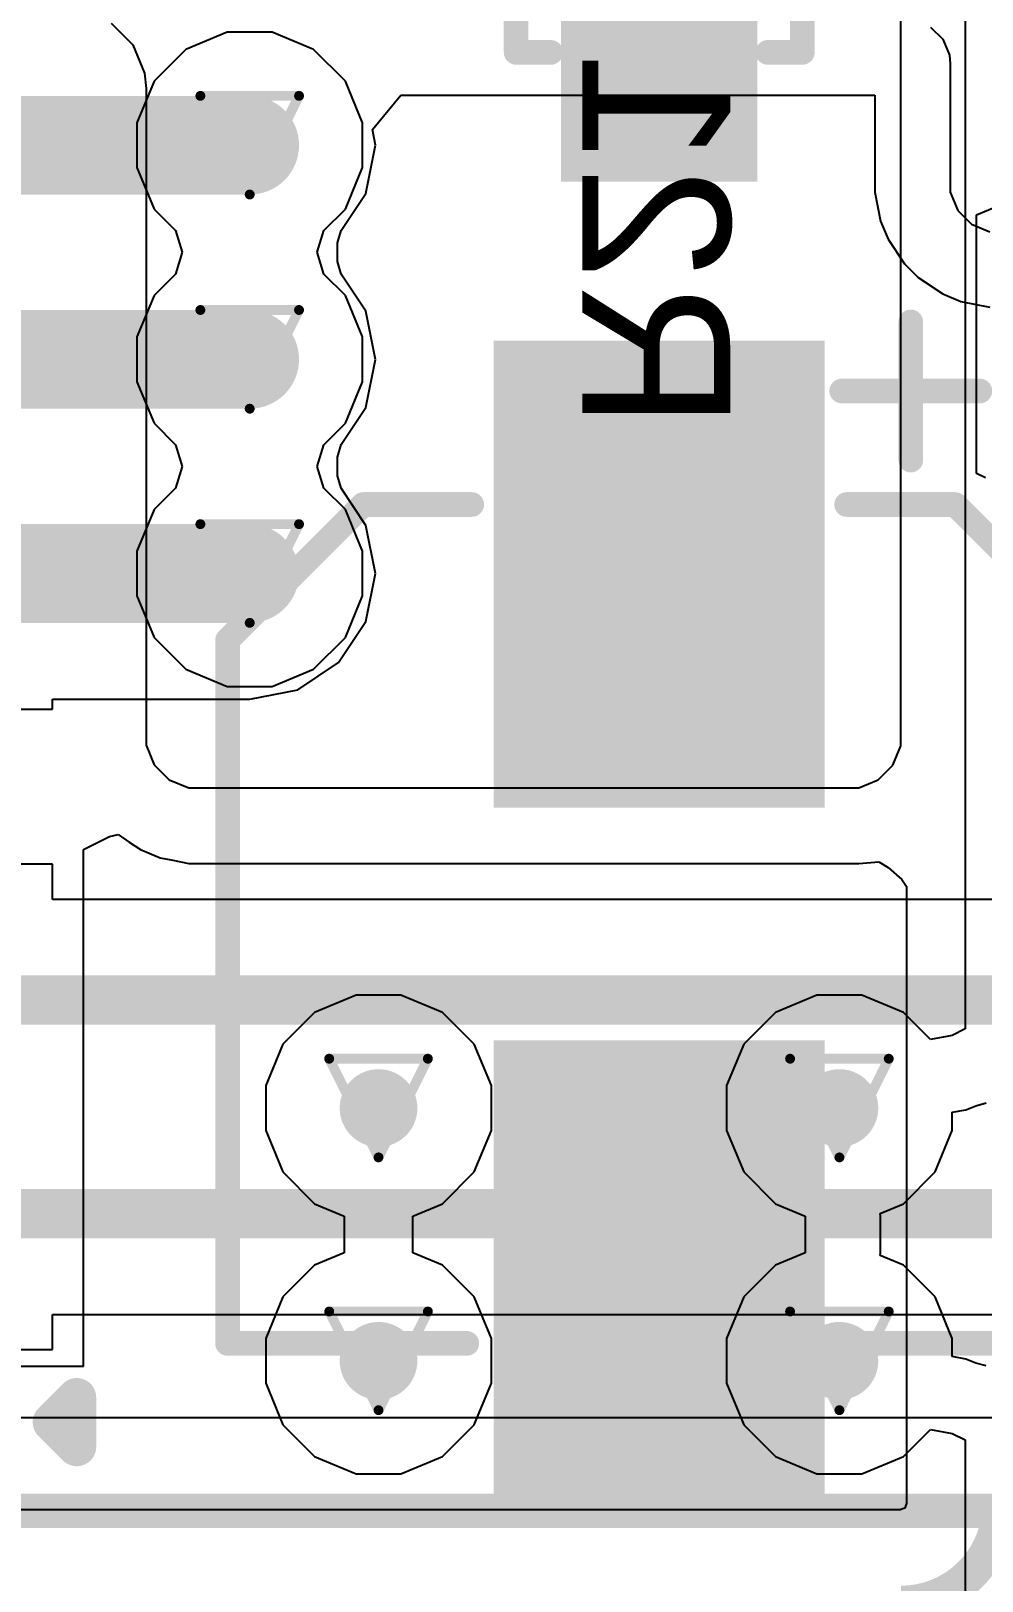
# Model space of a CAD drawing. Header units: inches. Extents: x -5 to 234, y -4 to 104.
# Drawn here: x 20.41 to 25.31, y 18.73 to 26.71 of the extents above; entities that cross this region are included whole.
import ezdxf

# ---------------------------------------------------------------- set-up
doc = ezdxf.new("R2010")
doc.units = ezdxf.units.IN
for name, color, linetype in [('Bottom Layer', 5, 'Continuous'), ('Bottom Overlay', 54, 'Continuous'), ('Drill Drawing', 1, 'Continuous'), ('GND', 16, 'Continuous'), ('POWER', 76, 'Continuous'), ('Top Layer', 1, 'Continuous'), ('Top Overlay', 2, 'Continuous'), ('Top Paste', 8, 'Continuous'), ('Top Solder', 216, 'Continuous'), ('Via Holes', 16, 'Continuous')]:
    doc.layers.add(name, color=color, linetype=linetype)
doc.styles.add('Arial', font='', dxfattribs={"height": 0.2})
doc.styles.get('Arial').set_extended_font_data('Arial')

# ---------------------------------------------------------------- blocks, each defined once
blk = doc.blocks.new('ATGM336H_6N_74_16')
at = {"layer": 'Top Overlay'}
for points in [[(5.969, -4.3688, 0.2, 0.2, 0), (6.096, -4.2418, 0.2, 0.2, 0)], [(6.096, -4.4958, 0.2, 0.2, 0), (6.096, -4.2418, 0.2, 0.2, 0)], [(5.969, -4.3688, 0.2, 0.2, 0), (6.096, -4.4958, 0.2, 0.2, 0)]]:
    blk.add_lwpolyline(points, format="xyseb", dxfattribs=at)
for points in [[(6.046, -4.2418, 0.1, 0.1, 1), (6.146, -4.2418, 0.1, 0.1, 1)], [(6.046, -4.2418, 0.1, 0.1, 1), (6.146, -4.2418, 0.1, 0.1, 1)], [(5.919, -4.3688, 0.1, 0.1, 1), (6.019, -4.3688, 0.1, 0.1, 1)], [(5.919, -4.3688, 0.1, 0.1, 1), (6.019, -4.3688, 0.1, 0.1, 1)], [(6.046, -4.4958, 0.1, 0.1, 1), (6.146, -4.4958, 0.1, 0.1, 1)], [(6.046, -4.4958, 0.1, 0.1, 1), (6.146, -4.4958, 0.1, 0.1, 1)]]:
    blk.add_lwpolyline(points, format="xyseb", close=True, dxfattribs=at)
blk = doc.blocks.new('SOD_323_110')
at = {"layer": 'Top Layer'}
for points in [[(-0.75, -0.45), (-1.55, -0.45), (-1.55, 0.45), (-0.75, 0.45)], [(1.55, -0.45), (0.75, -0.45), (0.75, 0.45), (1.55, 0.45)]]:
    blk.add_hatch(color=1, dxfattribs=at).paths.add_polyline_path(points)
at = {"layer": 'Top Overlay'}
for points in [[(-2.0068, 0.4826), (-0.9146, 0.4826), (-0.9146, 0.7874), (-2.0068, 0.7874)], [(-2.0068, -0.508), (-1.575, -0.508), (-1.575, 0.508), (-2.0068, 0.508)], [(-2.0068, -0.7874), (-0.9146, -0.7874), (-0.9146, -0.4826), (-2.0068, -0.4826)]]:
    blk.add_hatch(color=2, dxfattribs=at).paths.add_polyline_path(points)
at = {"layer": 'Top Paste'}
for points in [[(-0.75, -0.45), (-1.55, -0.45), (-1.55, 0.45), (-0.75, 0.45)], [(1.55, -0.45), (0.75, -0.45), (0.75, 0.45), (1.55, 0.45)]]:
    blk.add_hatch(color=8, dxfattribs=at).paths.add_polyline_path(points)
at = {"layer": 'Top Solder'}
for points in [[(-0.695, -0.505), (-1.605, -0.505), (-1.605, 0.505), (-0.695, 0.505)], [(1.605, -0.505), (0.695, -0.505), (0.695, 0.505), (1.605, 0.505)]]:
    blk.add_hatch(color=216, dxfattribs=at).paths.add_polyline_path(points)
at = {"layer": 'Top Overlay'}
for points in [[(0.9398, 0.7366, 0.127, 0.127, 0), (-0.9144, 0.7366, 0.127, 0.127, 0)], [(0.9398, 0.5588, 0.127, 0.127, 0), (0.9398, 0.7366, 0.127, 0.127, 0)], [(0.9398, -0.7366, 0.127, 0.127, 0), (0.9398, -0.5588, 0.127, 0.127, 0)], [(-0.9144, -0.7366, 0.127, 0.127, 0), (0.9398, -0.7366, 0.127, 0.127, 0)]]:
    blk.add_lwpolyline(points, format="xyseb", dxfattribs=at)
for points in [[(-0.9461, 0.7366, 0.0635, 0.0635, 1), (-0.8826, 0.7366, 0.0635, 0.0635, 1)], [(0.908, 0.7366, 0.0635, 0.0635, 1), (0.9715, 0.7366, 0.0635, 0.0635, 1)], [(0.908, 0.7366, 0.0635, 0.0635, 1), (0.9715, 0.7366, 0.0635, 0.0635, 1)], [(0.908, 0.5588, 0.0635, 0.0635, 1), (0.9715, 0.5588, 0.0635, 0.0635, 1)], [(0.908, -0.5588, 0.0635, 0.0635, 1), (0.9715, -0.5588, 0.0635, 0.0635, 1)], [(-0.9461, -0.7366, 0.0635, 0.0635, 1), (-0.8826, -0.7366, 0.0635, 0.0635, 1)], [(0.908, -0.7366, 0.0635, 0.0635, 1), (0.9715, -0.7366, 0.0635, 0.0635, 1)], [(0.908, -0.7366, 0.0635, 0.0635, 1), (0.9715, -0.7366, 0.0635, 0.0635, 1)]]:
    blk.add_lwpolyline(points, format="xyseb", close=True, dxfattribs=at)
blk = doc.blocks.new('RVT1E100M0405__130')
at = {"layer": 'Top Layer'}
for points in [[(-2.9, 0.75), (-0.7, 0.75), (-0.7, -0.75), (-2.9, -0.75)], [(0.7, 0.75), (2.9, 0.75), (2.9, -0.75), (0.7, -0.75)]]:
    blk.add_hatch(color=1, dxfattribs=at).paths.add_polyline_path(points)
at = {"layer": 'Top Paste'}
for points in [[(-2.9, 0.75), (-0.7, 0.75), (-0.7, -0.75), (-2.9, -0.75)], [(0.7, 0.75), (2.9, 0.75), (2.9, -0.75), (0.7, -0.75)]]:
    blk.add_hatch(color=8, dxfattribs=at).paths.add_polyline_path(points)
at = {"layer": 'Top Solder'}
for points in [[(-3.0016, 0.8516), (-0.5984, 0.8516), (-0.5984, -0.8516), (-3.0016, -0.8516)], [(0.5984, 0.8516), (3.0016, 0.8516), (3.0016, -0.8516), (0.5984, -0.8516)]]:
    blk.add_hatch(color=216, dxfattribs=at).paths.add_polyline_path(points)
at = {"layer": 'Top Overlay'}
for points in [[(-2.159, 1.524, 0.127, 0.127, 0), (-1.4605, 2.2225, 0.127, 0.127, 0)], [(-1.27, 2.2225, 0.127, 0.127, 0), (-1.4605, 2.2225, 0.127, 0.127, 0)], [(2.159, 2.2225, 0.127, 0.127, 0), (-1.27, 2.2225, 0.127, 0.127, 0)], [(2.159, 0.9906, 0.127, 0.127, 0), (2.159, 2.2225, 0.127, 0.127, 0)], [(-2.7432, 0.9398, 0.127, 0.127, 0), (-2.7432, 1.651, 0.127, 0.127, 0)], [(-2.159, 0.9652, 0.127, 0.127, 0), (-2.159, 1.524, 0.127, 0.127, 0)], [(-2.3876, 1.2954, 0.127, 0.127, 0), (-3.0988, 1.2954, 0.127, 0.127, 0)], [(-2.159, -1.524, 0.127, 0.127, 0), (-2.159, -0.9652, 0.127, 0.127, 0)], [(2.159, -2.2225, 0.127, 0.127, 0), (2.159, -0.9906, 0.127, 0.127, 0)], [(-1.4605, -2.2225, 0.127, 0.127, 0), (-2.159, -1.524, 0.127, 0.127, 0)], [(-1.27, -2.2225, 0.127, 0.127, 0), (-1.4605, -2.2225, 0.127, 0.127, 0)], [(2.159, -2.2225, 0.127, 0.127, 0), (-1.27, -2.2225, 0.127, 0.127, 0)]]:
    blk.add_lwpolyline(points, format="xyseb", dxfattribs=at)
for points in [[(-1.4923, 2.2225, 0.0635, 0.0635, 1), (-1.4287, 2.2225, 0.0635, 0.0635, 1)], [(-1.4923, 2.2225, 0.0635, 0.0635, 1), (-1.4287, 2.2225, 0.0635, 0.0635, 1)], [(-1.3017, 2.2225, 0.0635, 0.0635, 1), (-1.2383, 2.2225, 0.0635, 0.0635, 1)], [(-1.3017, 2.2225, 0.0635, 0.0635, 1), (-1.2383, 2.2225, 0.0635, 0.0635, 1)], [(2.1273, 2.2225, 0.0635, 0.0635, 1), (2.1907, 2.2225, 0.0635, 0.0635, 1)], [(2.1273, 2.2225, 0.0635, 0.0635, 1), (2.1907, 2.2225, 0.0635, 0.0635, 1)], [(-2.775, 1.651, 0.0635, 0.0635, 1), (-2.7115, 1.651, 0.0635, 0.0635, 1)], [(-2.1907, 1.524, 0.0635, 0.0635, 1), (-2.1273, 1.524, 0.0635, 0.0635, 1)], [(-2.1907, 1.524, 0.0635, 0.0635, 1), (-2.1273, 1.524, 0.0635, 0.0635, 1)], [(-3.1305, 1.2954, 0.0635, 0.0635, 1), (-3.0671, 1.2954, 0.0635, 0.0635, 1)], [(-2.4194, 1.2954, 0.0635, 0.0635, 1), (-2.3559, 1.2954, 0.0635, 0.0635, 1)], [(2.1273, 0.9906, 0.0635, 0.0635, 1), (2.1907, 0.9906, 0.0635, 0.0635, 1)], [(-2.775, 0.9398, 0.0635, 0.0635, 1), (-2.7115, 0.9398, 0.0635, 0.0635, 1)], [(-2.1907, 0.9652, 0.0635, 0.0635, 1), (-2.1272, 0.9652, 0.0635, 0.0635, 1)], [(-2.1907, -0.9652, 0.0635, 0.0635, 1), (-2.1272, -0.9652, 0.0635, 0.0635, 1)], [(2.1273, -0.9906, 0.0635, 0.0635, 1), (2.1907, -0.9906, 0.0635, 0.0635, 1)], [(-2.1907, -1.524, 0.0635, 0.0635, 1), (-2.1273, -1.524, 0.0635, 0.0635, 1)], [(-2.1907, -1.524, 0.0635, 0.0635, 1), (-2.1273, -1.524, 0.0635, 0.0635, 1)], [(-1.4923, -2.2225, 0.0635, 0.0635, 1), (-1.4287, -2.2225, 0.0635, 0.0635, 1)], [(-1.4923, -2.2225, 0.0635, 0.0635, 1), (-1.4287, -2.2225, 0.0635, 0.0635, 1)], [(-1.3017, -2.2225, 0.0635, 0.0635, 1), (-1.2383, -2.2225, 0.0635, 0.0635, 1)], [(-1.3017, -2.2225, 0.0635, 0.0635, 1), (-1.2383, -2.2225, 0.0635, 0.0635, 1)], [(2.1273, -2.2225, 0.0635, 0.0635, 1), (2.1907, -2.2225, 0.0635, 0.0635, 1)], [(2.1273, -2.2225, 0.0635, 0.0635, 1), (2.1907, -2.2225, 0.0635, 0.0635, 1)]]:
    blk.add_lwpolyline(points, format="xyseb", close=True, dxfattribs=at)

msp = doc.modelspace()

# ---------------------------------------------------------------- hatches: boundary and pattern name
at = {"layer": 'Bottom Layer'}
h = msp.add_hatch(color=5, dxfattribs=at)
edge = h.paths.add_edge_path()
edge.add_arc((21.5392, 26.1248), 0.2, 0, 360)
h = msp.add_hatch(color=5, dxfattribs=at)
edge = h.paths.add_edge_path()
edge.add_arc((21.5392, 25.0225), 0.2, 0, 360)
h = msp.add_hatch(color=5, dxfattribs=at)
edge = h.paths.add_edge_path()
edge.add_arc((21.5392, 23.9202), 0.2, 0, 360)
h = msp.add_hatch(color=5, dxfattribs=at)
edge = h.paths.add_edge_path()
edge.add_arc((22.2024, 21.1688), 0.2, 0, 360)
h = msp.add_hatch(color=5, dxfattribs=at)
edge = h.paths.add_edge_path()
edge.add_arc((24.5753, 21.1688), 0.2, 0, 360)
h = msp.add_hatch(color=5, dxfattribs=at)
edge = h.paths.add_edge_path()
edge.add_arc((22.2024, 19.8677), 0.2, 0, 360)
h = msp.add_hatch(color=5, dxfattribs=at)
edge = h.paths.add_edge_path()
edge.add_arc((24.5753, 19.8677), 0.2, 0, 360)
at = {"layer": 'GND'}
h = msp.add_hatch(color=16, dxfattribs=at)
edge = h.paths.add_edge_path()
edge.add_arc((21.5392, 26.1248), 0.2, 0, 360)
h = msp.add_hatch(color=16, dxfattribs=at)
edge = h.paths.add_edge_path()
edge.add_arc((21.5392, 25.0225), 0.2, 0, 360)
h = msp.add_hatch(color=16, dxfattribs=at)
edge = h.paths.add_edge_path()
edge.add_arc((21.5392, 23.9202), 0.2, 0, 360)
h = msp.add_hatch(color=16, dxfattribs=at)
edge = h.paths.add_edge_path()
edge.add_arc((22.2024, 21.1688), 0.2, 0, 360)
h = msp.add_hatch(color=16, dxfattribs=at)
edge = h.paths.add_edge_path()
edge.add_arc((24.5753, 21.1688), 0.2, 0, 360)
h = msp.add_hatch(color=16, dxfattribs=at)
edge = h.paths.add_edge_path()
edge.add_arc((22.2024, 19.8677), 0.2, 0, 360)
h = msp.add_hatch(color=16, dxfattribs=at)
edge = h.paths.add_edge_path()
edge.add_arc((24.5753, 19.8677), 0.2, 0, 360)
at = {"layer": 'POWER'}
h = msp.add_hatch(color=76, dxfattribs=at)
edge = h.paths.add_edge_path()
edge.add_arc((21.5392, 26.1248), 0.2, 0, 360)
h = msp.add_hatch(color=76, dxfattribs=at)
edge = h.paths.add_edge_path()
edge.add_arc((21.5392, 25.0225), 0.2, 0, 360)
h = msp.add_hatch(color=76, dxfattribs=at)
edge = h.paths.add_edge_path()
edge.add_arc((21.5392, 23.9202), 0.2, 0, 360)
h = msp.add_hatch(color=76, dxfattribs=at)
edge = h.paths.add_edge_path()
edge.add_arc((22.2024, 21.1688), 0.2, 0, 360)
h = msp.add_hatch(color=76, dxfattribs=at)
edge = h.paths.add_edge_path()
edge.add_arc((24.5753, 21.1688), 0.2, 0, 360)
h = msp.add_hatch(color=76, dxfattribs=at)
edge = h.paths.add_edge_path()
edge.add_arc((22.2024, 19.8677), 0.2, 0, 360)
h = msp.add_hatch(color=76, dxfattribs=at)
edge = h.paths.add_edge_path()
edge.add_arc((24.5753, 19.8677), 0.2, 0, 360)
at = {"layer": 'Top Layer'}
h = msp.add_hatch(color=1, dxfattribs=at)
edge = h.paths.add_edge_path()
edge.add_arc((21.5392, 26.1248), 0.2, 0, 360)
h = msp.add_hatch(color=1, dxfattribs=at)
edge = h.paths.add_edge_path()
edge.add_arc((21.5392, 25.0225), 0.2, 0, 360)
h = msp.add_hatch(color=1, dxfattribs=at)
edge = h.paths.add_edge_path()
edge.add_arc((21.5392, 23.9202), 0.2, 0, 360)
h = msp.add_hatch(color=1, dxfattribs=at)
edge = h.paths.add_edge_path()
edge.add_arc((22.2024, 21.1688), 0.2, 0, 360)
h = msp.add_hatch(color=1, dxfattribs=at)
edge = h.paths.add_edge_path()
edge.add_arc((24.5753, 21.1688), 0.2, 0, 360)
h = msp.add_hatch(color=1, dxfattribs=at)
edge = h.paths.add_edge_path()
edge.add_arc((22.2024, 19.8677), 0.2, 0, 360)
h = msp.add_hatch(color=1, dxfattribs=at)
edge = h.paths.add_edge_path()
edge.add_arc((24.5753, 19.8677), 0.2, 0, 360)
at = {"layer": 'Via Holes'}
h = msp.add_hatch(color=7, dxfattribs=at)
edge = h.paths.add_edge_path()
edge.add_arc((21.5392, 26.1248), 0.1, 0, 360)
h = msp.add_hatch(color=7, dxfattribs=at)
edge = h.paths.add_edge_path()
edge.add_arc((21.5392, 25.0225), 0.1, 0, 360)
h = msp.add_hatch(color=7, dxfattribs=at)
edge = h.paths.add_edge_path()
edge.add_arc((21.5392, 23.9202), 0.1, 0, 360)
h = msp.add_hatch(color=7, dxfattribs=at)
edge = h.paths.add_edge_path()
edge.add_arc((22.2024, 21.1688), 0.1, 0, 360)
h = msp.add_hatch(color=7, dxfattribs=at)
edge = h.paths.add_edge_path()
edge.add_arc((24.5753, 21.1688), 0.1, 0, 360)
h = msp.add_hatch(color=7, dxfattribs=at)
edge = h.paths.add_edge_path()
edge.add_arc((22.2024, 19.8677), 0.1, 0, 360)
h = msp.add_hatch(color=7, dxfattribs=at)
edge = h.paths.add_edge_path()
edge.add_arc((24.5753, 19.8677), 0.1, 0, 360)

# ---------------------------------------------------------------- linework, layer by layer
at = {"layer": 'Bottom Layer'}
for p, q in [((25.0444, 26.7331), (25.1075, 26.67)), ((25.1075, 26.67), (25.1416, 26.5876)), ((25.1416, 26.5876), (25.146, 26.543)), ((25.146, 26.543), (25.146, 26.543)), ((25.146, 26.543), (25.146, 25.9334)), ((22.1706, 26.2053), (22.3165, 26.3831)), ((22.3165, 26.3831), (24.7575, 26.3831)), ((24.7575, 26.3831), (24.7575, 25.8829)), ((22.1866, 26.1248), (22.1706, 26.2053)), ((22.1374, 25.877), (22.1866, 26.1248)), ((25.146, 25.9334), (25.146, 25.8829)), ((22.0096, 25.6858), (22.1374, 25.877)), ((24.7575, 25.8829), (24.7871, 25.7342)), ((25.146, 25.8829), (25.1847, 25.7895)), ((25.1847, 25.7895), (25.2561, 25.7181)), ((24.7871, 25.7342), (24.8258, 25.6409)), ((25.2561, 25.7181), (25.3495, 25.6794)), ((21.9904, 25.6218), (22.0096, 25.6858)), ((21.9904, 25.5255), (21.9904, 25.6218)), ((24.8258, 25.6409), (24.91, 25.5148)), ((22.0096, 25.4615), (21.9904, 25.5255)), ((22.1374, 25.2703), (22.0096, 25.4615)), ((24.91, 25.5148), (24.9814, 25.4434)), ((24.9814, 25.4434), (25.1075, 25.3592)), ((25.1075, 25.3592), (25.2008, 25.3205)), ((25.2008, 25.3205), (25.3495, 25.2909)), ((22.1867, 25.0225), (22.1374, 25.2703)), ((22.1374, 24.7747), (22.1867, 25.0225)), ((22.0096, 24.5835), (22.1374, 24.7747)), ((21.9904, 24.5195), (22.0096, 24.5835)), ((21.9904, 24.4232), (21.9904, 24.5195)), ((22.0096, 24.3592), (21.9904, 24.4232)), ((22.1374, 24.168), (22.0096, 24.3592)), ((22.1866, 23.9202), (22.1374, 24.168)), ((22.1374, 23.6724), (22.1866, 23.9202)), ((21.997, 23.4624), (22.1374, 23.6724)), ((21.787, 23.322), (21.997, 23.4624)), ((21.5392, 23.2728), (21.787, 23.322)), ((18.3642, 23.2217), (20.5232, 23.2217)), ((20.5232, 23.2217), (20.5232, 23.2728)), ((20.5232, 23.2728), (21.5392, 23.2728)), ((20.5232, 22.4233), (18.3642, 22.4233)), ((20.5232, 22.2428), (20.5232, 22.4233)), ((26.0332, 22.2428), (20.5232, 22.2428)), ((20.5232, 19.9263), (20.5232, 20.1068)), ((20.5232, 20.1068), (27.051, 20.1068)), ((18.3642, 19.9263), (20.5232, 19.9263)), ((54.8095, 19.5745), (16.7591, 19.5745))]:
    msp.add_line(p, q, dxfattribs=at)
for points in [[(19.939, 26.1248, 0.508, 0.508, 0), (21.5392, 26.1248, 0.508, 0.508, 0)], [(19.939, 25.0225, 0.508, 0.508, 0), (21.5392, 25.0225, 0.508, 0.508, 0)], [(19.939, 23.9202, 0.508, 0.508, 0), (21.5392, 23.9202, 0.508, 0.508, 0)], [(19.9136, 21.7248, 0.254, 0.254, 0), (26.3887, 21.7248, 0.254, 0.254, 0)], [(19.9136, 20.6248, 0.254, 0.254, 0), (27.051, 20.6248, 0.254, 0.254, 0)], [(16.7591, 19.0954, 0.1778, 0.1778, 0), (54.8095, 19.0954, 0.1778, 0.1778, 0)]]:
    msp.add_lwpolyline(points, format="xyseb", dxfattribs=at)
for points in [[(21.4122, 26.1248, 0.254, 0.254, 1), (21.6662, 26.1248, 0.254, 0.254, 1)], [(21.4122, 25.0225, 0.254, 0.254, 1), (21.6662, 25.0225, 0.254, 0.254, 1)], [(21.4122, 23.9202, 0.254, 0.254, 1), (21.6662, 23.9202, 0.254, 0.254, 1)]]:
    msp.add_lwpolyline(points, format="xyseb", close=True, dxfattribs=at)
at = {"layer": 'Drill Drawing'}
for points in [[(21.2852, 26.3788, 0.0508, 0.0508, 0), (21.7932, 26.3788, 0.0508, 0.0508, 0)], [(21.2852, 26.3788, 0.0508, 0.0508, 0), (21.5392, 25.8708, 0.0508, 0.0508, 0)], [(21.5392, 25.8708, 0.0508, 0.0508, 0), (21.7932, 26.3788, 0.0508, 0.0508, 0)], [(21.2852, 25.2765, 0.0508, 0.0508, 0), (21.7932, 25.2765, 0.0508, 0.0508, 0)], [(21.2852, 25.2765, 0.0508, 0.0508, 0), (21.5392, 24.7685, 0.0508, 0.0508, 0)], [(21.5392, 24.7685, 0.0508, 0.0508, 0), (21.7932, 25.2765, 0.0508, 0.0508, 0)], [(21.2852, 24.1742, 0.0508, 0.0508, 0), (21.7932, 24.1742, 0.0508, 0.0508, 0)], [(21.2852, 24.1742, 0.0508, 0.0508, 0), (21.5392, 23.6662, 0.0508, 0.0508, 0)], [(21.5392, 23.6662, 0.0508, 0.0508, 0), (21.7932, 24.1742, 0.0508, 0.0508, 0)], [(21.9484, 21.4228, 0.0508, 0.0508, 0), (22.4564, 21.4228, 0.0508, 0.0508, 0)], [(21.9484, 21.4228, 0.0508, 0.0508, 0), (22.2024, 20.9148, 0.0508, 0.0508, 0)], [(22.2024, 20.9148, 0.0508, 0.0508, 0), (22.4564, 21.4228, 0.0508, 0.0508, 0)], [(24.3213, 21.4228, 0.0508, 0.0508, 0), (24.8293, 21.4228, 0.0508, 0.0508, 0)], [(24.3213, 21.4228, 0.0508, 0.0508, 0), (24.5753, 20.9148, 0.0508, 0.0508, 0)], [(24.5753, 20.9148, 0.0508, 0.0508, 0), (24.8293, 21.4228, 0.0508, 0.0508, 0)], [(21.9484, 20.1217, 0.0508, 0.0508, 0), (22.4564, 20.1217, 0.0508, 0.0508, 0)], [(21.9484, 20.1217, 0.0508, 0.0508, 0), (22.2024, 19.6137, 0.0508, 0.0508, 0)], [(22.2024, 19.6137, 0.0508, 0.0508, 0), (22.4564, 20.1217, 0.0508, 0.0508, 0)], [(24.3213, 20.1217, 0.0508, 0.0508, 0), (24.8293, 20.1217, 0.0508, 0.0508, 0)], [(24.3213, 20.1217, 0.0508, 0.0508, 0), (24.5753, 19.6137, 0.0508, 0.0508, 0)], [(24.5753, 19.6137, 0.0508, 0.0508, 0), (24.8293, 20.1217, 0.0508, 0.0508, 0)]]:
    msp.add_lwpolyline(points, format="xyseb", dxfattribs=at)
for points in [[(21.2725, 26.3788, 0.0254, 0.0254, 1), (21.2979, 26.3788, 0.0254, 0.0254, 1)], [(21.2725, 26.3788, 0.0254, 0.0254, 1), (21.2979, 26.3788, 0.0254, 0.0254, 1)], [(21.7805, 26.3788, 0.0254, 0.0254, 1), (21.8059, 26.3788, 0.0254, 0.0254, 1)], [(21.7805, 26.3788, 0.0254, 0.0254, 1), (21.8059, 26.3788, 0.0254, 0.0254, 1)], [(21.5265, 25.8708, 0.0254, 0.0254, 1), (21.5519, 25.8708, 0.0254, 0.0254, 1)], [(21.5265, 25.8708, 0.0254, 0.0254, 1), (21.5519, 25.8708, 0.0254, 0.0254, 1)], [(21.2725, 25.2765, 0.0254, 0.0254, 1), (21.2979, 25.2765, 0.0254, 0.0254, 1)], [(21.2725, 25.2765, 0.0254, 0.0254, 1), (21.2979, 25.2765, 0.0254, 0.0254, 1)], [(21.7805, 25.2765, 0.0254, 0.0254, 1), (21.8059, 25.2765, 0.0254, 0.0254, 1)], [(21.7805, 25.2765, 0.0254, 0.0254, 1), (21.8059, 25.2765, 0.0254, 0.0254, 1)], [(21.5265, 24.7685, 0.0254, 0.0254, 1), (21.5519, 24.7685, 0.0254, 0.0254, 1)], [(21.5265, 24.7685, 0.0254, 0.0254, 1), (21.5519, 24.7685, 0.0254, 0.0254, 1)], [(21.2725, 24.1742, 0.0254, 0.0254, 1), (21.2979, 24.1742, 0.0254, 0.0254, 1)], [(21.2725, 24.1742, 0.0254, 0.0254, 1), (21.2979, 24.1742, 0.0254, 0.0254, 1)], [(21.7805, 24.1742, 0.0254, 0.0254, 1), (21.8059, 24.1742, 0.0254, 0.0254, 1)], [(21.7805, 24.1742, 0.0254, 0.0254, 1), (21.8059, 24.1742, 0.0254, 0.0254, 1)], [(21.5265, 23.6662, 0.0254, 0.0254, 1), (21.5519, 23.6662, 0.0254, 0.0254, 1)], [(21.5265, 23.6662, 0.0254, 0.0254, 1), (21.5519, 23.6662, 0.0254, 0.0254, 1)], [(21.9357, 21.4228, 0.0254, 0.0254, 1), (21.9611, 21.4228, 0.0254, 0.0254, 1)], [(21.9357, 21.4228, 0.0254, 0.0254, 1), (21.9611, 21.4228, 0.0254, 0.0254, 1)], [(22.4437, 21.4228, 0.0254, 0.0254, 1), (22.4691, 21.4228, 0.0254, 0.0254, 1)], [(22.4437, 21.4228, 0.0254, 0.0254, 1), (22.4691, 21.4228, 0.0254, 0.0254, 1)], [(24.3086, 21.4228, 0.0254, 0.0254, 1), (24.334, 21.4228, 0.0254, 0.0254, 1)], [(24.3086, 21.4228, 0.0254, 0.0254, 1), (24.334, 21.4228, 0.0254, 0.0254, 1)], [(24.8166, 21.4228, 0.0254, 0.0254, 1), (24.842, 21.4228, 0.0254, 0.0254, 1)], [(24.8166, 21.4228, 0.0254, 0.0254, 1), (24.842, 21.4228, 0.0254, 0.0254, 1)], [(22.1897, 20.9148, 0.0254, 0.0254, 1), (22.2151, 20.9148, 0.0254, 0.0254, 1)], [(22.1897, 20.9148, 0.0254, 0.0254, 1), (22.2151, 20.9148, 0.0254, 0.0254, 1)], [(24.5626, 20.9148, 0.0254, 0.0254, 1), (24.588, 20.9148, 0.0254, 0.0254, 1)], [(24.5626, 20.9148, 0.0254, 0.0254, 1), (24.588, 20.9148, 0.0254, 0.0254, 1)], [(21.9357, 20.1217, 0.0254, 0.0254, 1), (21.9611, 20.1217, 0.0254, 0.0254, 1)], [(21.9357, 20.1217, 0.0254, 0.0254, 1), (21.9611, 20.1217, 0.0254, 0.0254, 1)], [(22.4437, 20.1217, 0.0254, 0.0254, 1), (22.4691, 20.1217, 0.0254, 0.0254, 1)], [(22.4437, 20.1217, 0.0254, 0.0254, 1), (22.4691, 20.1217, 0.0254, 0.0254, 1)], [(24.3086, 20.1217, 0.0254, 0.0254, 1), (24.334, 20.1217, 0.0254, 0.0254, 1)], [(24.3086, 20.1217, 0.0254, 0.0254, 1), (24.334, 20.1217, 0.0254, 0.0254, 1)], [(24.8166, 20.1217, 0.0254, 0.0254, 1), (24.842, 20.1217, 0.0254, 0.0254, 1)], [(24.8166, 20.1217, 0.0254, 0.0254, 1), (24.842, 20.1217, 0.0254, 0.0254, 1)], [(22.1897, 19.6137, 0.0254, 0.0254, 1), (22.2151, 19.6137, 0.0254, 0.0254, 1)], [(22.1897, 19.6137, 0.0254, 0.0254, 1), (22.2151, 19.6137, 0.0254, 0.0254, 1)], [(24.5626, 19.6137, 0.0254, 0.0254, 1), (24.588, 19.6137, 0.0254, 0.0254, 1)], [(24.5626, 19.6137, 0.0254, 0.0254, 1), (24.588, 19.6137, 0.0254, 0.0254, 1)]]:
    msp.add_lwpolyline(points, format="xyseb", close=True, dxfattribs=at)
at = {"layer": 'GND'}
for p, q in [((21.4236, 26.7058), (21.2101, 26.6173)), ((21.6548, 26.7058), (21.4236, 26.7058)), ((21.8683, 26.6173), (21.6548, 26.7058)), ((21.2101, 26.6173), (21.0467, 26.4539)), ((22.0317, 26.4539), (21.8683, 26.6173)), ((21.0467, 26.4539), (20.9582, 26.2404)), ((22.1202, 26.2404), (22.0317, 26.4539)), ((20.9582, 26.2404), (20.9582, 26.0092)), ((22.1202, 26.0092), (22.1202, 26.2404)), ((20.9582, 26.0092), (21.0467, 25.7957)), ((22.0317, 25.7957), (22.1202, 26.0092)), ((21.0467, 25.7957), (21.1569, 25.6855)), ((21.9215, 25.6855), (22.0317, 25.7957)), ((21.1569, 25.6855), (21.1918, 25.5737)), ((21.8866, 25.5736), (21.9215, 25.6855)), ((21.1918, 25.5737), (21.1569, 25.4618)), ((21.9215, 25.4618), (21.8866, 25.5736)), ((21.1569, 25.4618), (21.0467, 25.3516)), ((22.0318, 25.3516), (21.9215, 25.4618)), ((21.0467, 25.3516), (20.9582, 25.1381)), ((22.1202, 25.1381), (22.0318, 25.3516)), ((20.9582, 25.1381), (20.9582, 24.9069)), ((22.1202, 24.9069), (22.1202, 25.1381)), ((20.9582, 24.9069), (21.0467, 24.6934)), ((22.0318, 24.6934), (22.1202, 24.9069)), ((21.0467, 24.6934), (21.1569, 24.5832)), ((21.9215, 24.5832), (22.0318, 24.6934)), ((21.1569, 24.5832), (21.1918, 24.4713)), ((21.8866, 24.4714), (21.9215, 24.5832)), ((21.1918, 24.4713), (21.1569, 24.3595)), ((21.9215, 24.3595), (21.8866, 24.4714)), ((21.1569, 24.3595), (21.0467, 24.2493)), ((22.0317, 24.2493), (21.9215, 24.3595)), ((21.0467, 24.2493), (20.9582, 24.0358)), ((22.1202, 24.0358), (22.0317, 24.2493)), ((20.9582, 24.0358), (20.9582, 23.8046)), ((22.1202, 23.8046), (22.1202, 24.0358)), ((20.9582, 23.8046), (21.0467, 23.5911)), ((22.0317, 23.5911), (22.1202, 23.8046)), ((21.0467, 23.5911), (21.2101, 23.4277)), ((21.8683, 23.4277), (22.0317, 23.5911)), ((21.2101, 23.4277), (21.4236, 23.3392)), ((21.6548, 23.3392), (21.8683, 23.4277)), ((21.4236, 23.3392), (21.6548, 23.3392))]:
    msp.add_line(p, q, dxfattribs=at)
at = {"layer": 'POWER'}
for p, q in [((25.2222, 30.5308), (25.2222, 21.5759)), ((22.0868, 21.7498), (21.8733, 21.6614)), ((22.318, 21.7498), (22.0868, 21.7498)), ((22.5315, 21.6614), (22.318, 21.7498)), ((24.4597, 21.7498), (24.2462, 21.6614)), ((24.6909, 21.7498), (24.4597, 21.7498)), ((24.9044, 21.6614), (24.6909, 21.7498)), ((21.8733, 21.6614), (21.7099, 21.498)), ((22.6949, 21.498), (22.5315, 21.6614)), ((24.2462, 21.6614), (24.0828, 21.498)), ((25.0444, 21.5214), (24.9044, 21.6614)), ((25.1552, 21.5421), (25.0444, 21.5214)), ((25.2222, 21.5759), (25.1552, 21.5421)), ((21.7099, 21.498), (21.6214, 21.2844)), ((22.7834, 21.2844), (22.6949, 21.498)), ((24.0828, 21.498), (23.9943, 21.2844)), ((21.6214, 21.2844), (21.6214, 21.0533)), ((22.7834, 21.0533), (22.7834, 21.2844)), ((23.9943, 21.2844), (23.9943, 21.0533)), ((25.1563, 21.1471), (25.2264, 21.1602)), ((25.1563, 21.0533), (25.1563, 21.1471)), ((25.2264, 21.1602), (25.2774, 21.1806)), ((25.2774, 21.1806), (25.3303, 21.1953)), ((21.6214, 21.0533), (21.7099, 20.8397)), ((22.6949, 20.8397), (22.7834, 21.0533)), ((23.9943, 21.0533), (24.0828, 20.8397)), ((25.0678, 20.8397), (25.1563, 21.0533)), ((21.7099, 20.8397), (21.8733, 20.6763)), ((22.5315, 20.6763), (22.6949, 20.8397)), ((24.0828, 20.8397), (24.2462, 20.6763)), ((24.9044, 20.6763), (25.0678, 20.8397)), ((21.8733, 20.6763), (22.0262, 20.613)), ((22.3786, 20.613), (22.5315, 20.6763)), ((24.2462, 20.6763), (24.3991, 20.613)), ((24.7848, 20.6267), (24.9044, 20.6763)), ((22.0262, 20.613), (22.0262, 20.4236)), ((22.3786, 20.4236), (22.3786, 20.613)), ((24.3991, 20.613), (24.3991, 20.4236)), ((24.7875, 20.613), (24.7848, 20.6267)), ((24.7875, 20.4236), (24.7875, 20.613)), ((21.8733, 20.3602), (21.7099, 20.1968)), ((22.0262, 20.4236), (21.8733, 20.3602)), ((22.5315, 20.3602), (22.3786, 20.4236)), ((22.6949, 20.1968), (22.5315, 20.3602)), ((24.2462, 20.3602), (24.0828, 20.1968)), ((24.3991, 20.4236), (24.2462, 20.3602)), ((24.7848, 20.4098), (24.7875, 20.4236)), ((24.9044, 20.3602), (24.7848, 20.4098)), ((25.0678, 20.1968), (24.9044, 20.3602)), ((21.7099, 20.1968), (21.6214, 19.9833)), ((22.7834, 19.9833), (22.6949, 20.1968)), ((24.0828, 20.1968), (23.9943, 19.9833)), ((25.1563, 19.9833), (25.0678, 20.1968)), ((21.6214, 19.9833), (21.6214, 19.7521)), ((22.7834, 19.7521), (22.7834, 19.9833)), ((23.9943, 19.9833), (23.9943, 19.7521)), ((25.1563, 19.8894), (25.1563, 19.9833)), ((25.2264, 19.8764), (25.1563, 19.8894)), ((25.2774, 19.8559), (25.2264, 19.8764)), ((25.3303, 19.8412), (25.2774, 19.8559)), ((21.6214, 19.7521), (21.7099, 19.5386)), ((22.6949, 19.5386), (22.7834, 19.7521)), ((23.9943, 19.7521), (24.0828, 19.5386)), ((21.7099, 19.5386), (21.8733, 19.3752)), ((22.5315, 19.3752), (22.6949, 19.5386)), ((24.0828, 19.5386), (24.2462, 19.3752)), ((24.9044, 19.3752), (25.0444, 19.5151)), ((25.0444, 19.5151), (25.1552, 19.4945)), ((25.1552, 19.4945), (25.2222, 19.4606)), ((25.2222, 19.4606), (25.2222, 14.4018)), ((21.8733, 19.3752), (22.0868, 19.2867)), ((22.318, 19.2867), (22.5315, 19.3752)), ((24.2462, 19.3752), (24.4597, 19.2867)), ((24.6909, 19.2867), (24.9044, 19.3752)), ((22.0868, 19.2867), (22.318, 19.2867)), ((24.4597, 19.2867), (24.6909, 19.2867))]:
    msp.add_line(p, q, dxfattribs=at)
at = {"layer": 'Top Layer'}
for p, q in [((24.892, 24.8404), (24.892, 27.3098)), ((20.8258, 26.7528), (20.9376, 26.641)), ((20.9376, 26.641), (20.998, 26.495)), ((20.998, 26.495), (21.0058, 26.416)), ((21.0058, 26.416), (21.0058, 23.0921)), ((25.2805, 25.7661), (25.4583, 25.8398)), ((25.2805, 24.8404), (25.2805, 25.7661)), ((24.892, 23.0871), (24.892, 24.8404)), ((25.2805, 24.4358), (25.2805, 24.8404)), ((25.3266, 24.413), (25.2805, 24.4358)), ((21.0058, 23.0921), (21.0058, 23.0372)), ((24.892, 23.0332), (24.892, 23.0871)), ((21.0058, 23.0372), (21.0478, 22.9359)), ((24.8508, 22.9337), (24.892, 23.0332)), ((21.0478, 22.9359), (21.1253, 22.8584)), ((24.7747, 22.8576), (24.8508, 22.9337)), ((21.1253, 22.8584), (21.2266, 22.8164)), ((24.6752, 22.8164), (24.7747, 22.8576)), ((21.2266, 22.8164), (21.2814, 22.8164)), ((21.2814, 22.8164), (24.6213, 22.8164)), ((24.6213, 22.8164), (24.6752, 22.8164)), ((20.6838, 22.499), (20.817, 22.5666)), ((20.6838, 22.04), (20.6838, 22.499)), ((20.817, 22.5666), (20.8616, 22.5763)), ((20.8616, 22.5763), (20.919, 22.538)), ((20.919, 22.538), (20.9766, 22.4995)), ((20.9766, 22.4995), (20.9766, 22.4995)), ((20.9766, 22.4995), (20.9766, 22.4995)), ((20.9766, 22.4995), (21.078, 22.4575)), ((21.078, 22.4575), (21.078, 22.4575)), ((21.078, 22.4575), (21.078, 22.4575)), ((21.078, 22.4575), (21.1435, 22.4445)), ((21.1435, 22.4445), (21.2266, 22.4279)), ((21.2266, 22.4279), (21.2266, 22.4279)), ((21.2266, 22.4279), (21.2267, 22.4279)), ((21.2267, 22.4279), (21.2815, 22.4279)), ((21.2815, 22.4279), (24.6212, 22.4279)), ((24.6212, 22.4279), (24.6751, 22.4279)), ((24.6751, 22.4279), (24.7784, 22.4354)), ((24.6751, 22.4279), (24.6751, 22.4279)), ((24.6751, 22.4279), (24.6751, 22.4279)), ((24.7784, 22.4354), (24.8268, 22.4064)), ((24.8268, 22.4064), (24.8973, 22.3453)), ((24.8973, 22.3453), (24.9209, 22.3093)), ((24.9209, 22.3093), (24.9209, 19.1292)), ((20.6838, 20.94), (20.6838, 22.04)), ((20.6838, 19.84), (20.6838, 20.94)), ((18.1218, 19.84), (20.6838, 19.84)), ((24.892, 19.1003), (15.2582, 19.1003)), ((24.9114, 19.1098), (24.892, 19.1017)), ((24.892, 19.1017), (24.892, 19.1003)), ((24.9195, 19.1292), (24.9114, 19.1098)), ((24.9209, 19.1292), (24.9195, 19.1292))]:
    msp.add_line(p, q, dxfattribs=at)
msp.add_lwpolyline([(25.4, 19.1292, 0.1778, 0.1778, -0.414214), (24.892, 18.6212, 0.1778, 0.1778, 0)], format="xyseb", dxfattribs=at)

# ---------------------------------------------------------------- block references
at = {"rotation": 270}
for name, p in [('SOD_323_110', (23.6476, 27.5423)), ('RVT1E100M0405__130', (23.6474, 22.1164))]:
    msp.add_blockref(name, p, dxfattribs=at)
msp.add_blockref('ATGM336H_6N_74_16', (14.5528, 23.921))

# ---------------------------------------------------------------- texts
at = {"layer": 'Bottom Overlay', "style": 'Arial', "text_generation_flag": 2}
msp.add_text('R21', height=0.762, rotation=270, dxfattribs=at).set_placement((23.251, 24.6588))

doc.saveas('drawing.dxf')
